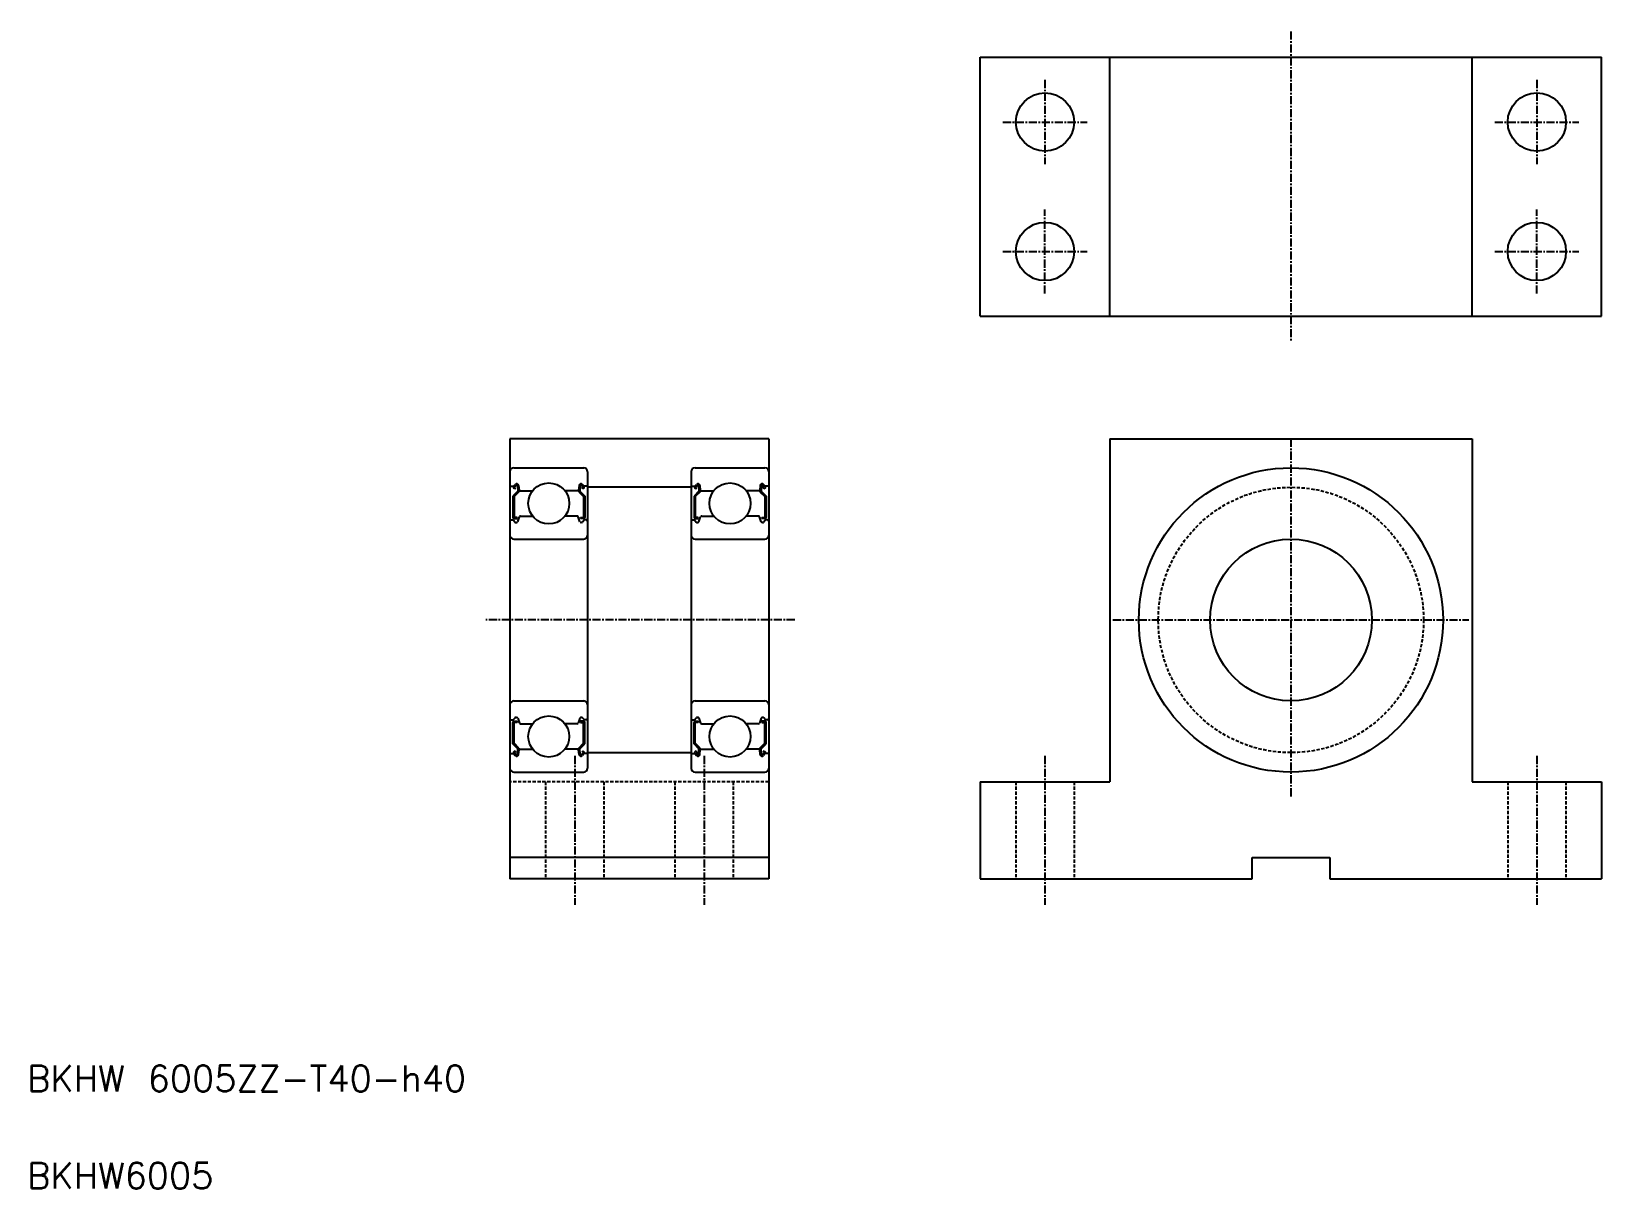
# Model space of a CAD drawing. Extents: x 11 to 253, y 10 to 189.
import ezdxf

# ---------------------------------------------------------------- set-up
doc = ezdxf.new("R2010")
doc.units = 0
doc.linetypes.add('CENTER', pattern=[2, 1.25, -0.25, 0.25, -0.25])
doc.linetypes.add('DASHED', pattern=[0.75, 0.5, -0.25])
doc.layers.get('0').update_dxf_attribs({"linetype": 'CONTINUOUS'})
doc.layers.add('CENTER', color=1, linetype='CENTER')
doc.styles.get("Standard").update_dxf_attribs({"font": 'txt.shx', "width": 0.7, "bigfont": 'bigfont.shx'})

msp = doc.modelspace()

# ---------------------------------------------------------------- linework, layer by layer
at = {"color": 7, "linetype": 'CONTINUOUS'}
for p, q in [((157.3, 184.76), (253.3, 184.76)), ((157.3, 144.76), (157.3, 184.76)), ((177.3, 144.76), (177.3, 184.76)), ((233.3, 144.76), (233.3, 184.76)), ((253.3, 144.76), (253.3, 184.76)), ((157.3, 144.76), (253.3, 144.76)), ((84.63, 125.84), (84.63, 57.84)), ((124.63, 125.84), (84.63, 125.84)), ((124.63, 125.84), (124.63, 57.84)), ((177.3, 125.84), (177.3, 72.84)), ((177.3, 125.84), (233.3, 125.84)), ((233.3, 125.84), (233.3, 72.84)), ((112.63, 118.34), (96.63, 118.34)), ((112.63, 77.34), (96.63, 77.34)), ((157.3, 72.84), (177.3, 72.84)), ((157.3, 72.84), (157.3, 57.84)), ((233.3, 72.84), (253.3, 72.84)), ((253.3, 72.84), (253.3, 57.84)), ((124.63, 61.14), (84.63, 61.14)), ((199.3, 61.14), (211.3, 61.14)), ((199.3, 57.84), (199.3, 61.14)), ((211.3, 61.14), (211.3, 57.84)), ((124.63, 57.84), (84.63, 57.84)), ((157.3, 57.84), (199.3, 57.84)), ((211.3, 57.84), (253.3, 57.84))]:
    msp.add_line(p, q, dxfattribs=at)
for p, q in [((85.23, 121.34), (96.03, 121.34)), ((113.23, 121.34), (124.03, 121.34)), ((84.63, 120.74), (84.63, 74.94)), ((96.63, 120.74), (96.63, 74.94)), ((112.63, 120.74), (112.63, 74.94)), ((124.63, 120.74), (124.63, 74.94)), ((84.73, 118.49), (85.19, 118.49)), ((85.82, 117.72), (85.07, 116.97)), ((85.07, 116.97), (85.07, 113.69)), ((85.19, 118.49), (85.44, 118.78)), ((85.37, 118.08), (85.22, 118.2)), ((86.02, 117.64), (85.27, 116.89)), ((85.27, 116.89), (85.27, 113.69)), ((85.35, 118.36), (85.6, 118.66)), ((85.5, 118.23), (85.35, 118.36)), ((85.37, 118.08), (85.5, 118.23)), ((85.77, 118.6), (85.82, 117.72)), ((85.97, 118.62), (86.04, 117.88)), ((86.02, 118.11), (86.02, 117.64)), ((86.14, 117.79), (88.13, 117.79)), ((95.13, 117.79), (93.14, 117.79)), ((95.3, 118.62), (95.23, 117.88)), ((95.25, 118.11), (95.25, 117.64)), ((95.25, 117.64), (96, 116.89)), ((95.49, 118.6), (95.45, 117.72)), ((95.45, 117.72), (96.2, 116.97)), ((95.92, 118.36), (95.67, 118.66)), ((95.77, 118.23), (95.92, 118.36)), ((95.9, 118.08), (95.77, 118.23)), ((96.07, 118.49), (95.82, 118.78)), ((95.9, 118.08), (96.05, 118.2)), ((96, 116.89), (96, 113.69)), ((96.53, 118.49), (96.07, 118.49)), ((96.2, 116.97), (96.2, 113.69)), ((112.73, 118.49), (113.19, 118.49)), ((113.82, 117.72), (113.07, 116.97)), ((113.07, 116.97), (113.07, 113.69)), ((113.19, 118.49), (113.44, 118.78)), ((113.37, 118.08), (113.22, 118.2)), ((114.02, 117.64), (113.27, 116.89)), ((113.27, 116.89), (113.27, 113.69)), ((113.35, 118.36), (113.6, 118.66)), ((113.5, 118.23), (113.35, 118.36)), ((113.37, 118.08), (113.5, 118.23)), ((113.77, 118.6), (113.82, 117.72)), ((113.97, 118.62), (114.04, 117.88)), ((114.02, 118.11), (114.02, 117.64)), ((114.14, 117.79), (116.13, 117.79)), ((123.13, 117.79), (121.14, 117.79)), ((123.3, 118.62), (123.23, 117.88)), ((123.25, 118.11), (123.25, 117.64)), ((123.25, 117.64), (124, 116.89)), ((123.49, 118.6), (123.45, 117.72)), ((123.45, 117.72), (124.2, 116.97)), ((123.92, 118.36), (123.67, 118.66)), ((123.77, 118.23), (123.92, 118.36)), ((123.9, 118.08), (123.77, 118.23)), ((124.07, 118.49), (123.82, 118.78)), ((123.9, 118.08), (124.05, 118.2)), ((124, 116.89), (124, 113.69)), ((124.53, 118.49), (124.07, 118.49)), ((124.2, 116.97), (124.2, 113.69)), ((84.83, 113.29), (85.13, 113.29)), ((85.13, 113.29), (85.41, 112.96)), ((85.72, 113.69), (85.27, 113.69)), ((85.27, 113.49), (85.72, 113.49)), ((85.56, 112.89), (85.63, 112.89)), ((85.72, 113.49), (85.72, 113.69)), ((85.82, 113.02), (86.08, 113.75)), ((86.27, 113.89), (88.13, 113.89)), ((95, 113.89), (93.14, 113.89)), ((95.45, 113.02), (95.18, 113.75)), ((95.55, 113.49), (95.55, 113.69)), ((95.55, 113.69), (96, 113.69)), ((96, 113.49), (95.55, 113.49)), ((95.71, 112.89), (95.64, 112.89)), ((96.13, 113.29), (95.86, 112.96)), ((96.43, 113.29), (96.13, 113.29)), ((112.83, 113.29), (113.13, 113.29)), ((113.13, 113.29), (113.41, 112.96)), ((113.72, 113.69), (113.27, 113.69)), ((113.27, 113.49), (113.72, 113.49)), ((113.56, 112.89), (113.63, 112.89)), ((113.72, 113.49), (113.72, 113.69)), ((113.82, 113.02), (114.08, 113.75)), ((114.27, 113.89), (116.13, 113.89)), ((123, 113.89), (121.14, 113.89)), ((123.45, 113.02), (123.18, 113.75)), ((123.55, 113.49), (123.55, 113.69)), ((123.55, 113.69), (124, 113.69)), ((124, 113.49), (123.55, 113.49)), ((123.71, 112.89), (123.64, 112.89)), ((124.13, 113.29), (123.86, 112.96)), ((124.43, 113.29), (124.13, 113.29)), ((85.23, 110.34), (96.03, 110.34)), ((113.23, 110.34), (124.03, 110.34)), ((85.23, 85.34), (96.03, 85.34)), ((113.23, 85.34), (124.03, 85.34)), ((85.13, 82.39), (85.41, 82.72)), ((85.56, 82.79), (85.63, 82.79)), ((85.82, 82.65), (86.08, 81.92)), ((95.45, 82.65), (95.18, 81.92)), ((95.71, 82.79), (95.64, 82.79)), ((96.13, 82.39), (95.86, 82.72)), ((113.13, 82.39), (113.41, 82.72)), ((113.56, 82.79), (113.63, 82.79)), ((113.82, 82.65), (114.08, 81.92)), ((123.45, 82.65), (123.18, 81.92)), ((123.71, 82.79), (123.64, 82.79)), ((124.13, 82.39), (123.86, 82.72)), ((84.83, 82.39), (85.13, 82.39)), ((85.07, 78.7), (85.07, 81.99)), ((85.27, 82.19), (85.72, 82.19)), ((85.72, 81.99), (85.27, 81.99)), ((85.27, 78.79), (85.27, 81.99)), ((85.72, 82.19), (85.72, 81.99)), ((86.27, 81.79), (88.13, 81.79)), ((95, 81.79), (93.14, 81.79)), ((95.55, 82.19), (95.55, 81.99)), ((96, 82.19), (95.55, 82.19)), ((95.55, 81.99), (96, 81.99)), ((96, 78.79), (96, 81.99)), ((96.43, 82.39), (96.13, 82.39)), ((96.2, 78.7), (96.2, 81.99)), ((112.83, 82.39), (113.13, 82.39)), ((113.07, 78.7), (113.07, 81.99)), ((113.27, 82.19), (113.72, 82.19)), ((113.27, 78.79), (113.27, 81.99)), ((113.72, 81.99), (113.27, 81.99)), ((113.72, 82.19), (113.72, 81.99)), ((114.27, 81.79), (116.13, 81.79)), ((123, 81.79), (121.14, 81.79)), ((123.55, 82.19), (123.55, 81.99)), ((124, 82.19), (123.55, 82.19)), ((123.55, 81.99), (124, 81.99)), ((124, 78.79), (124, 81.99)), ((124.43, 82.39), (124.13, 82.39)), ((124.2, 78.7), (124.2, 81.99)), ((85.82, 77.95), (85.07, 78.7)), ((86.02, 78.04), (85.27, 78.79)), ((85.77, 77.08), (85.82, 77.95)), ((85.97, 77.06), (86.04, 77.8)), ((86.02, 77.57), (86.02, 78.04)), ((86.14, 77.89), (88.13, 77.89)), ((95.13, 77.89), (93.14, 77.89)), ((95.3, 77.06), (95.23, 77.8)), ((95.25, 78.04), (96, 78.79)), ((95.25, 77.57), (95.25, 78.04)), ((95.45, 77.95), (96.2, 78.7)), ((95.49, 77.08), (95.45, 77.95)), ((113.82, 77.95), (113.07, 78.7)), ((114.02, 78.04), (113.27, 78.79)), ((113.77, 77.08), (113.82, 77.95)), ((113.97, 77.06), (114.04, 77.8)), ((114.02, 77.57), (114.02, 78.04)), ((114.14, 77.89), (116.13, 77.89)), ((123.13, 77.89), (121.14, 77.89)), ((123.3, 77.06), (123.23, 77.8)), ((123.25, 78.04), (124, 78.79)), ((123.25, 77.57), (123.25, 78.04)), ((123.45, 77.95), (124.2, 78.7)), ((123.49, 77.08), (123.45, 77.95)), ((84.73, 77.19), (85.19, 77.19)), ((85.19, 77.19), (85.44, 76.89)), ((85.37, 77.6), (85.22, 77.47)), ((85.5, 77.44), (85.35, 77.32)), ((85.35, 77.32), (85.6, 77.02)), ((85.37, 77.6), (85.5, 77.44)), ((95.92, 77.32), (95.67, 77.02)), ((95.9, 77.6), (95.77, 77.44)), ((95.77, 77.44), (95.92, 77.32)), ((96.07, 77.19), (95.82, 76.89)), ((95.9, 77.6), (96.05, 77.47)), ((96.53, 77.19), (96.07, 77.19)), ((112.73, 77.19), (113.19, 77.19)), ((113.19, 77.19), (113.44, 76.89)), ((113.37, 77.6), (113.22, 77.47)), ((113.5, 77.44), (113.35, 77.32)), ((113.35, 77.32), (113.6, 77.02)), ((113.37, 77.6), (113.5, 77.44)), ((123.92, 77.32), (123.67, 77.02)), ((123.9, 77.6), (123.77, 77.44)), ((123.77, 77.44), (123.92, 77.32)), ((124.07, 77.19), (123.82, 76.89)), ((123.9, 77.6), (124.05, 77.47)), ((124.53, 77.19), (124.07, 77.19)), ((85.23, 74.34), (96.03, 74.34)), ((88.13, 74.34), (88.13, 74.34)), ((90.63, 74.34), (90.63, 74.34)), ((113.23, 74.34), (124.03, 74.34)), ((116.13, 74.34), (116.13, 74.34)), ((118.63, 74.34), (118.63, 74.34))]:
    msp.add_line(p, q)
at = {"color": 3, "linetype": 'DASHED'}
for p, q in [((124.63, 72.84), (84.63, 72.84)), ((90.13, 72.84), (90.13, 57.84)), ((99.13, 72.84), (99.13, 57.84)), ((110.13, 72.84), (110.13, 57.84)), ((119.13, 72.84), (119.13, 57.84)), ((162.8, 72.84), (162.8, 57.84)), ((171.8, 72.84), (171.8, 57.84)), ((238.8, 72.84), (238.8, 57.84)), ((247.8, 72.84), (247.8, 57.84))]:
    msp.add_line(p, q, dxfattribs=at)
at = {"color": 7, "linetype": 'CONTINUOUS'}
for centre, radius in [((167.3, 174.76), 4.5), ((243.3, 174.76), 4.5), ((167.3, 154.76), 4.5), ((243.3, 154.76), 4.5), ((205.3, 97.84), 23.5), ((205.3, 97.84), 12.5)]:
    msp.add_circle(centre, radius, dxfattribs=at)
for centre in [(90.63, 115.84), (118.63, 115.84), (90.63, 79.84), (118.63, 79.84)]:
    msp.add_circle(centre, 3.17)
at = {"color": 3, "linetype": 'DASHED'}
msp.add_circle((205.3, 97.84), 20.5, dxfattribs=at)
for centre, radius, start, end in [((85.23, 120.74), 0.6, 90, 180), ((96.03, 120.74), 0.6, 0, 90), ((113.23, 120.74), 0.6, 90, 180), ((124.03, 120.74), 0.6, 0, 90), ((85.67, 118.59), 0.3, 4.9967, 140.0012), ((95.6, 118.59), 0.3, 39.9988, 175.0033), ((113.67, 118.59), 0.3, 4.9967, 140.0012), ((123.6, 118.59), 0.3, 39.9988, 175.0033), ((84.73, 118.59), 0.1, 180, 270), ((85.35, 118.36), 0.2, 140.0012, 230.0863), ((85.67, 118.59), 0.1, 2.8198, 140.0023), ((86.14, 117.89), 0.1, 184.9967, 270), ((95.13, 117.89), 0.1, 270, 355.0033), ((95.59, 118.59), 0.1, 39.9977, 177.1802), ((95.92, 118.36), 0.2, 309.9137, 39.9988), ((96.53, 118.59), 0.1, 270, 0), ((112.73, 118.59), 0.1, 180, 270), ((113.35, 118.36), 0.2, 140.0012, 230.0863), ((113.67, 118.59), 0.1, 2.8198, 140.0023), ((114.14, 117.89), 0.1, 184.9967, 270), ((123.13, 117.89), 0.1, 270, 355.0033), ((123.59, 118.59), 0.1, 39.9977, 177.1802), ((123.92, 118.36), 0.2, 309.9137, 39.9988), ((124.53, 118.59), 0.1, 270, 0), ((84.83, 113.09), 0.2, 90, 180), ((85.27, 113.69), 0.2, 180, 270), ((85.56, 113.09), 0.2, 219.9945, 270), ((85.63, 113.09), 0.2, 270, 339.9921), ((86.27, 113.69), 0.2, 90, 159.9921), ((95, 113.69), 0.2, 20.0079, 90), ((95.64, 113.09), 0.2, 200.0079, 270), ((95.71, 113.09), 0.2, 270, 320.0055), ((96, 113.69), 0.2, 270, 0), ((96.43, 113.09), 0.2, 0, 90), ((112.83, 113.09), 0.2, 90, 180), ((113.27, 113.69), 0.2, 180, 270), ((113.56, 113.09), 0.2, 219.9945, 270), ((113.63, 113.09), 0.2, 270, 339.9921), ((114.27, 113.69), 0.2, 90, 159.9921), ((123, 113.69), 0.2, 20.0079, 90), ((123.64, 113.09), 0.2, 200.0079, 270), ((123.71, 113.09), 0.2, 270, 320.0055), ((124, 113.69), 0.2, 270, 0), ((124.43, 113.09), 0.2, 0, 90), ((85.23, 110.94), 0.6, 180, 270), ((96.03, 110.94), 0.6, 270, 0), ((113.23, 110.94), 0.6, 180, 270), ((124.03, 110.94), 0.6, 270, 0), ((85.23, 84.74), 0.6, 90, 180), ((96.03, 84.74), 0.6, 0, 90), ((113.23, 84.74), 0.6, 90, 180), ((124.03, 84.74), 0.6, 0, 90), ((84.83, 82.59), 0.2, 180, 270), ((85.56, 82.59), 0.2, 90, 140.0055), ((85.63, 82.59), 0.2, 20.0079, 90), ((95.64, 82.59), 0.2, 90, 159.9921), ((95.71, 82.59), 0.2, 39.9945, 90), ((96.43, 82.59), 0.2, 270, 0), ((112.83, 82.59), 0.2, 180, 270), ((113.56, 82.59), 0.2, 90, 140.0055), ((113.63, 82.59), 0.2, 20.0079, 90), ((123.64, 82.59), 0.2, 90, 159.9921), ((123.71, 82.59), 0.2, 39.9945, 90), ((124.43, 82.59), 0.2, 270, 0), ((85.27, 81.99), 0.2, 90, 180), ((86.27, 81.99), 0.2, 200.0079, 270), ((95, 81.99), 0.2, 270, 339.9921), ((96, 81.99), 0.2, 0, 90), ((113.27, 81.99), 0.2, 90, 180), ((114.27, 81.99), 0.2, 200.0079, 270), ((123, 81.99), 0.2, 270, 339.9921), ((124, 81.99), 0.2, 0, 90), ((86.14, 77.79), 0.1, 90, 175.0033), ((95.13, 77.79), 0.1, 4.9967, 90), ((114.14, 77.79), 0.1, 90, 175.0033), ((123.13, 77.79), 0.1, 4.9967, 90), ((84.73, 77.09), 0.1, 90, 180), ((85.35, 77.32), 0.2, 129.9137, 219.9988), ((85.67, 77.08), 0.3, 219.9988, 355.0033), ((85.67, 77.08), 0.1, 219.9977, 357.1802), ((95.6, 77.08), 0.3, 184.9967, 320.0012), ((95.59, 77.08), 0.1, 182.8198, 320.0023), ((95.92, 77.32), 0.2, 320.0012, 50.0863), ((96.53, 77.09), 0.1, 0, 90), ((112.73, 77.09), 0.1, 90, 180), ((113.35, 77.32), 0.2, 129.9137, 219.9988), ((113.67, 77.08), 0.3, 219.9988, 355.0033), ((113.67, 77.08), 0.1, 219.9977, 357.1802), ((123.6, 77.08), 0.3, 184.9967, 320.0012), ((123.59, 77.08), 0.1, 182.8198, 320.0023), ((123.92, 77.32), 0.2, 320.0012, 50.0863), ((124.53, 77.09), 0.1, 0, 90), ((85.23, 74.94), 0.6, 180, 270), ((96.03, 74.94), 0.6, 270, 0), ((113.23, 74.94), 0.6, 180, 270), ((124.03, 74.94), 0.6, 270, 0)]:
    msp.add_arc(centre, radius, start, end)
at = {"layer": 'CENTER', "color": 1, "linetype": 'CENTER'}
for p, q in [((205.3, 188.76), (205.3, 140.76)), ((167.3, 181.26), (167.3, 168.26)), ((243.3, 181.26), (243.3, 168.26)), ((160.8, 174.76), (173.8, 174.76)), ((236.8, 174.76), (249.8, 174.76)), ((167.3, 148.26), (167.3, 161.26)), ((243.3, 148.26), (243.3, 161.26)), ((160.8, 154.76), (173.8, 154.76)), ((236.8, 154.76), (249.8, 154.76)), ((205.3, 125.84), (205.3, 70.34)), ((128.63, 97.84), (80.63, 97.84)), ((177.8, 97.84), (232.8, 97.84)), ((94.63, 76.84), (94.63, 53.84)), ((114.63, 76.84), (114.63, 53.84)), ((167.3, 76.84), (167.3, 53.84)), ((243.3, 76.84), (243.3, 53.84))]:
    msp.add_line(p, q, dxfattribs=at)

# ---------------------------------------------------------------- texts
at = {"color": 7, "linetype": 'CONTINUOUS'}
for s, p in [('BKHW 6005ZZ-T40-h40', (10, 25)), ('BKHW6005', (10, 10))]:
    msp.add_text(s, height=4, dxfattribs=at).set_placement(p)

doc.saveas('drawing.dxf')
